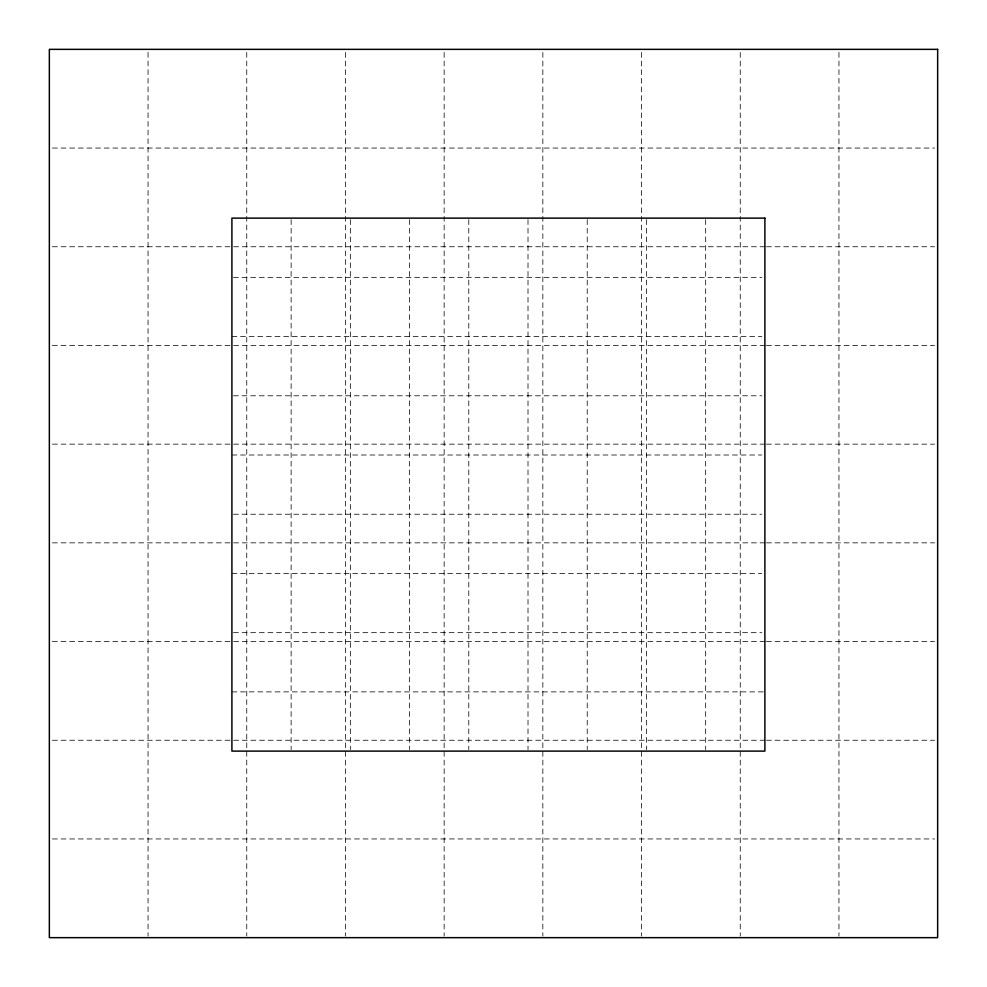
<?xml version="1.0" encoding="UTF-8"?>
<svg xmlns="http://www.w3.org/2000/svg" width="987" height="987" viewBox="0 0 987 987"><rect width="100%" height="100%" fill="white"/><g stroke="black" fill="none" stroke-linecap="round" stroke-linejoin="round"><path stroke-width="0.74" stroke-dasharray="4.93 3.7" d="M52.434 148.05L934.566 148.05M52.434 246.75L764.925 246.75M766.467 246.75L934.566 246.75M233.425 277.347L761.841 277.347M231.908 336.567L761.841 336.567M52.434 345.45L764.925 345.45M766.467 345.45L934.566 345.45M233.425 395.787L761.841 395.787M52.434 444.15L764.925 444.15M766.467 444.15L934.566 444.15M231.908 455.007L761.841 455.007M233.425 514.227L761.841 514.227M52.434 542.85L764.925 542.85M766.467 542.85L934.566 542.85M231.908 573.447L761.841 573.447M233.425 632.667L761.841 632.667M52.434 641.55L764.925 641.55M766.467 641.55L934.566 641.55M231.908 691.887L764.888 691.887M52.434 740.25L764.925 740.25M766.467 740.25L934.566 740.25M52.434 838.95L934.566 838.95M838.95 52.385L838.95 936.108M740.25 52.434L740.25 936.108M705.668 219.645L705.668 749.589M646.448 219.645L646.448 749.589M641.55 52.434L641.55 936.108M587.228 219.645L587.228 749.589M542.85 52.434L542.85 936.108M528.008 219.645L528.008 749.589M468.788 219.645L468.788 749.589M444.15 52.434L444.15 936.108M409.568 219.645L409.568 749.589M350.348 219.645L350.348 749.589M345.45 52.434L345.45 936.108M291.128 219.645L291.128 749.589M246.75 52.385L246.75 936.108M148.05 52.385L148.05 936.108"/><path stroke-width="1.48" d="M937.65 49.35L49.35 49.35L49.35 937.65L937.65 937.65L937.65 49.35M764.888 218.127L231.908 218.127L231.908 751.107L764.888 751.107L764.888 218.127"/></g></svg>
